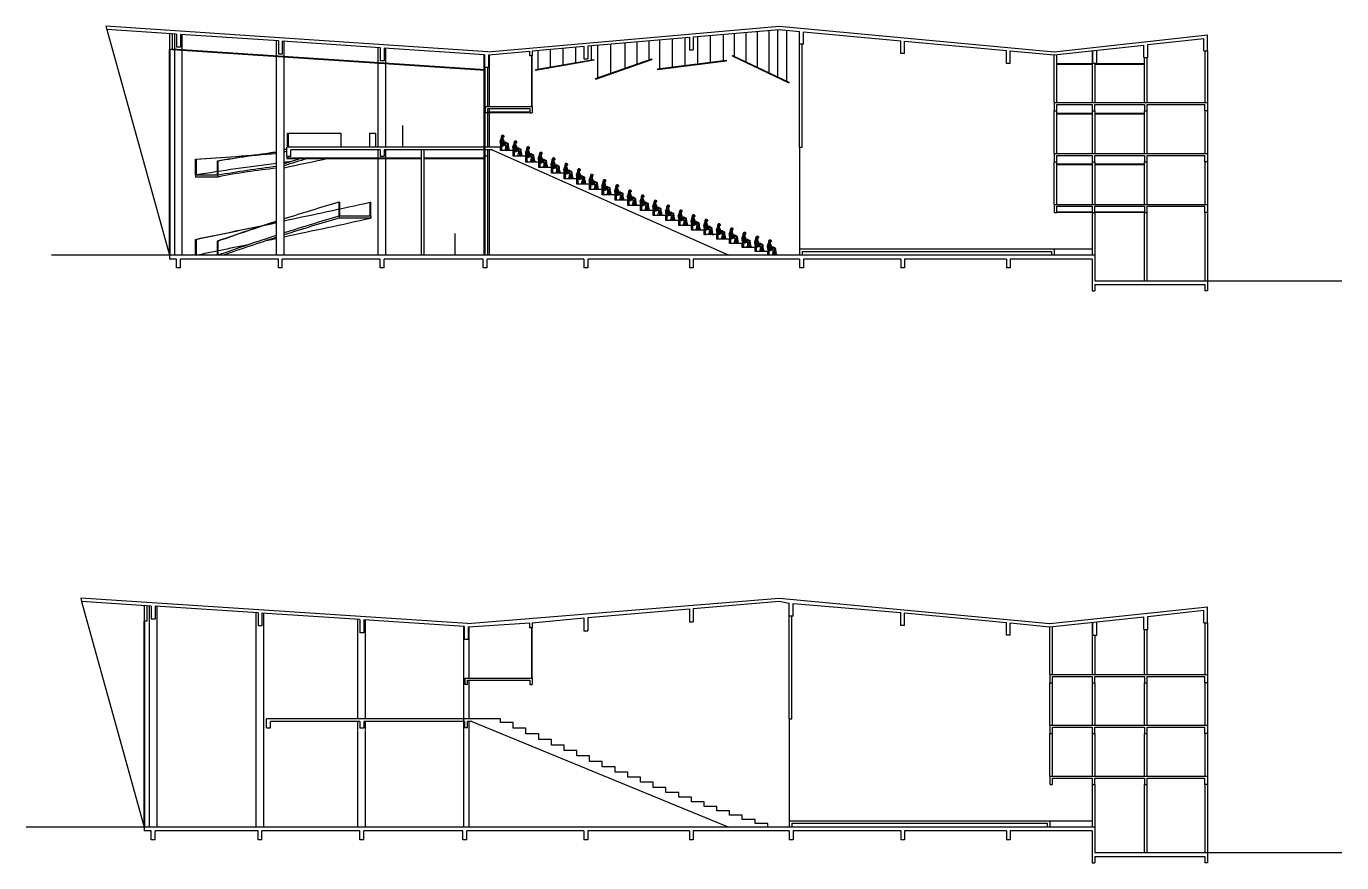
# Model space of a CAD drawing. Header units: millimetres. Extents: x 55520 to 96084, y -58491 to -49645.
# Drawn here: x 73205.8 to 73309.1, y -51286.5 to -51220.7 of the extents above; entities that cross this region are included whole.
import ezdxf

# ---------------------------------------------------------------- set-up
doc = ezdxf.new("R2010")
doc.units = ezdxf.units.MM
for name, color, linetype in [('05_Mobiliário', 1, 'Continuous'), ('Alvenaria Corte', 30, 'Continuous'), ('Alvenaria Vista', 40, 'Continuous'), ('Esquadrias', 241, 'Continuous'), ('Linha Fina', 100, 'Continuous'), ('Pilares', 181, 'Continuous')]:
    doc.layers.add(name, color=color, linetype=linetype)

# ---------------------------------------------------------------- blocks, each defined once
blk = doc.blocks.new('pessoa sentada')
for p, q in [((4231.99, -760.68), (4232, -760.64)), ((4232, -760.64), (4232.03, -760.62)), ((4232.05, -760.62), (4232.01, -760.66)), ((4232.01, -760.66), (4232.01, -760.69)), ((4232.03, -760.45), (4232.02, -760.5)), ((4232.03, -760.52), (4232.02, -760.5)), ((4232.05, -760.41), (4232.03, -760.45)), ((4232.03, -760.48), (4232.04, -760.46)), ((4232.03, -760.54), (4232.03, -760.52)), ((4232.04, -760.56), (4232.03, -760.54)), ((4232.03, -760.57), (4232.04, -760.56)), ((4232.03, -760.62), (4232.03, -760.57)), ((4232.04, -760.42), (4232.07, -760.41)), ((4232.04, -760.46), (4232.05, -760.45)), ((4232.04, -760.49), (4232.07, -760.47)), ((4232.04, -760.51), (4232.05, -760.5)), ((4232.04, -760.56), (4232.07, -760.56)), ((4232.07, -760.39), (4232.05, -760.41)), ((4232.06, -760.53), (4232.05, -760.53)), ((4232.08, -760.58), (4232.05, -760.6)), ((4232.06, -760.51), (4232.08, -760.49)), ((4232.1, -760.51), (4232.06, -760.51)), ((4232.09, -760.53), (4232.06, -760.53)), ((4232.1, -760.38), (4232.07, -760.39)), ((4232.08, -760.55), (4232.07, -760.54)), ((4232.07, -760.56), (4232.1, -760.56)), ((4232.11, -760.54), (4232.08, -760.55)), ((4232.11, -760.58), (4232.08, -760.58)), ((4232.11, -760.52), (4232.09, -760.53)), ((4232.16, -760.38), (4232.1, -760.38)), ((4232.12, -760.49), (4232.1, -760.48)), ((4232.1, -760.56), (4232.12, -760.56)), ((4232.13, -760.64), (4232.1, -760.62)), ((4232.13, -760.53), (4232.11, -760.54)), ((4232.15, -760.49), (4232.12, -760.49)), ((4232.12, -760.56), (4232.15, -760.58)), ((4232.14, -760.51), (4232.13, -760.53)), ((4232.14, -760.66), (4232.13, -760.64)), ((4232.15, -760.7), (4232.13, -760.66)), ((4232.15, -760.43), (4232.14, -760.44)), ((4232.14, -760.44), (4232.14, -760.45)), ((4232.14, -760.49), (4232.14, -760.51)), ((4232.15, -760.49), (4232.14, -760.49)), ((4232.17, -760.43), (4232.15, -760.43)), ((4232.17, -760.48), (4232.15, -760.49)), ((4232.17, -760.49), (4232.15, -760.49)), ((4232.16, -760.55), (4232.15, -760.56)), ((4232.15, -760.56), (4232.15, -760.64)), ((4232.15, -760.64), (4232.16, -760.68)), ((4232.2, -760.4), (4232.16, -760.38)), ((4232.17, -760.44), (4232.16, -760.44)), ((4232.19, -760.54), (4232.16, -760.55)), ((4232.19, -760.43), (4232.17, -760.43)), ((4232.2, -760.44), (4232.17, -760.44)), ((4232.19, -760.47), (4232.17, -760.48)), ((4232.2, -760.47), (4232.17, -760.49)), ((4232.2, -760.43), (4232.19, -760.43)), ((4232.21, -760.51), (4232.19, -760.54)), ((4232.23, -760.41), (4232.2, -760.4)), ((4232.2, -760.44), (4232.2, -760.47)), ((4232.21, -760.44), (4232.2, -760.44)), ((4232.22, -760.43), (4232.21, -760.44)), ((4232.22, -760.45), (4232.21, -760.46)), ((4232.21, -760.46), (4232.21, -760.46)), ((4232.21, -760.46), (4232.21, -760.46)), ((4232.22, -760.5), (4232.21, -760.51)), ((4232.21, -760.51), (4232.21, -760.51)), ((4232.22, -760.43), (4232.22, -760.46)), ((4232.22, -760.43), (4232.23, -760.43)), ((4232.22, -760.46), (4232.23, -760.49)), ((4232.23, -760.49), (4232.22, -760.5)), ((4232.23, -760.43), (4232.23, -760.41)), ((4231.98, -760.71), (4231.99, -760.68)), ((4231.98, -760.76), (4231.98, -760.71)), ((4231.99, -760.82), (4231.98, -760.76)), ((4232.01, -760.69), (4231.99, -760.74)), ((4231.99, -760.74), (4232, -760.77)), ((4232.02, -760.87), (4231.99, -760.82)), ((4231.99, -761.58), (4231.99, -760.96)), ((4231.99, -760.96), (4232.04, -760.96)), ((4232.08, -761.58), (4231.99, -761.58)), ((4232, -760.77), (4232.01, -760.8)), ((4232.01, -760.8), (4232.03, -760.81)), ((4232.02, -760.7), (4232.04, -760.8)), ((4232.04, -760.92), (4232.02, -760.87)), ((4232.04, -760.8), (4232.06, -760.87)), ((4232.05, -760.96), (4232.04, -760.92)), ((4232.04, -760.96), (4232.04, -761.17)), ((4232.04, -761.17), (4232.18, -761.17)), ((4232.18, -761.22), (4232.04, -761.22)), ((4232.04, -761.22), (4232.04, -761.52)), ((4232.04, -761.52), (4232.08, -761.58)), ((4232.05, -760.96), (4232.06, -761.06)), ((4232.06, -760.87), (4232.07, -760.93)), ((4232.06, -761.06), (4232.07, -761.09)), ((4232.07, -760.93), (4232.09, -760.97)), ((4232.09, -760.97), (4232.11, -760.98)), ((4232.13, -760.82), (4232.13, -760.79)), ((4232.14, -760.85), (4232.13, -760.82)), ((4232.14, -760.75), (4232.15, -760.7)), ((4232.15, -760.78), (4232.14, -760.75)), ((4232.16, -760.87), (4232.14, -760.85)), ((4232.16, -760.83), (4232.15, -760.78)), ((4232.15, -760.96), (4232.16, -760.97)), ((4232.15, -760.99), (4232.18, -760.99)), ((4232.16, -760.68), (4232.19, -760.74)), ((4232.16, -760.87), (4232.16, -760.83)), ((4232.16, -760.9), (4232.16, -760.87)), ((4232.17, -760.92), (4232.16, -760.9)), ((4232.21, -761.04), (4232.16, -761.05)), ((4232.17, -760.9), (4232.17, -760.92)), ((4232.19, -760.91), (4232.17, -760.9)), ((4232.23, -761.09), (4232.17, -761.1)), ((4232.18, -760.99), (4232.22, -760.99)), ((4232.39, -761.17), (4232.18, -761.17)), ((4232.18, -761.17), (4232.18, -761.22)), ((4232.19, -760.74), (4232.21, -760.79)), ((4232.2, -760.92), (4232.19, -760.91)), ((4232.23, -760.92), (4232.2, -760.92)), ((4232.21, -760.79), (4232.22, -760.82)), ((4232.22, -760.84), (4232.21, -760.86)), ((4232.21, -760.86), (4232.22, -760.89)), ((4232.26, -761.03), (4232.21, -761.04)), ((4232.22, -760.82), (4232.22, -760.84)), ((4232.22, -760.89), (4232.23, -760.91)), ((4232.22, -760.99), (4232.26, -760.99)), ((4232.23, -760.91), (4232.28, -760.93)), ((4232.27, -760.94), (4232.23, -760.92)), ((4232.33, -761.07), (4232.23, -761.09)), ((4232.27, -760.94), (4232.26, -760.99)), ((4232.26, -760.99), (4232.29, -760.99)), ((4232.3, -761), (4232.26, -761.03)), ((4232.29, -760.95), (4232.27, -760.94)), ((4232.28, -760.93), (4232.31, -760.92)), ((4232.31, -760.94), (4232.29, -760.95)), ((4232.29, -760.96), (4232.29, -760.95)), ((4232.29, -760.99), (4232.29, -760.96)), ((4232.31, -761), (4232.29, -760.99)), ((4232.31, -760.92), (4232.34, -760.91)), ((4232.35, -760.92), (4232.31, -760.94)), ((4232.31, -761), (4232.33, -760.99)), ((4232.33, -760.99), (4232.38, -760.96)), ((4232.38, -761.05), (4232.33, -761.07)), ((4232.34, -760.91), (4232.37, -760.92)), ((4232.34, -761.51), (4232.35, -761.46)), ((4232.36, -761.56), (4232.34, -761.51)), ((4232.37, -760.94), (4232.35, -760.92)), ((4232.36, -760.93), (4232.35, -760.93)), ((4232.35, -761.46), (4232.36, -761.46)), ((4232.37, -760.94), (4232.36, -760.94)), ((4232.36, -761.46), (4232.38, -761.37)), ((4232.37, -761.52), (4232.36, -761.56)), ((4232.37, -760.92), (4232.4, -760.94)), ((4232.38, -760.94), (4232.37, -760.95)), ((4232.38, -760.95), (4232.37, -760.94)), ((4232.4, -761.57), (4232.37, -761.52)), ((4232.4, -760.94), (4232.38, -760.94)), ((4232.38, -760.96), (4232.38, -760.95)), ((4232.44, -761.02), (4232.38, -761.05)), ((4232.38, -761.37), (4232.39, -761.27)), ((4232.39, -761.19), (4232.39, -761.13)), ((4232.4, -761.21), (4232.39, -761.19)), ((4232.39, -761.27), (4232.4, -761.21)), ((4232.4, -760.94), (4232.49, -760.98)), ((4232.41, -761.58), (4232.4, -761.57)), ((4232.49, -761.56), (4232.41, -761.58)), ((4232.48, -761.02), (4232.43, -761.03)), ((4232.48, -760.99), (4232.44, -761.02)), ((4232.44, -761.38), (4232.47, -761.25)), ((4232.44, -761.38), (4232.44, -761.53)), ((4232.44, -761.53), (4232.49, -761.56)), ((4232.47, -761.25), (4232.49, -761.18)), ((4232.52, -761.08), (4232.48, -761.02)), ((4232.49, -760.98), (4232.51, -760.99)), ((4232.49, -761.18), (4232.52, -761.08)), ((4232.54, -761.41), (4232.5, -761.24)), ((4232.51, -760.99), (4232.54, -761)), ((4232.52, -761.52), (4232.54, -761.48)), ((4232.55, -761.59), (4232.52, -761.52)), ((4232.54, -761), (4232.55, -761.01)), ((4232.54, -761.48), (4232.54, -761.41)), ((4232.55, -761.01), (4232.56, -761.09)), ((4232.56, -761.54), (4232.55, -761.59)), ((4232.56, -761.09), (4232.56, -761.11)), ((4232.56, -761.11), (4232.57, -761.19)), ((4232.62, -761.58), (4232.56, -761.54)), ((4232.57, -761.19), (4232.58, -761.28)), ((4232.58, -761.28), (4232.6, -761.36)), ((4232.58, -761.59), (4232.58, -761.59)), ((4232.6, -761.36), (4232.62, -761.45)), ((4232.62, -761.45), (4232.63, -761.5)), ((4232.7, -761.58), (4232.62, -761.58)), ((4232.63, -761.5), (4232.66, -761.53)), ((4232.66, -761.53), (4232.69, -761.55)), ((4232.66, -761.53), (4232.66, -761.53)), ((4232.69, -761.55), (4232.71, -761.57)), ((4232.71, -761.57), (4232.7, -761.58))]:
    blk.add_line(p, q)
for points in [[(4231.99, -761.09), (4231.97, -761.07), (4231.96, -761.04), (4231.96, -761.02), (4231.95, -760.93), (4231.94, -760.88), (4231.93, -760.82), (4231.91, -760.8), (4231.91, -760.8), (4231.92, -760.8), (4231.94, -760.8), (4231.97, -760.82), (4232, -760.85), (4232.02, -760.88), (4232.03, -760.92), (4232.03, -760.96)], [(4232, -760.96), (4232, -760.93), (4232, -760.9), (4231.99, -760.88), (4231.97, -760.85), (4231.95, -760.83), (4231.93, -760.82)], [(4232.11, -761.12), (4232.09, -761.11), (4232.08, -761.1), (4232.07, -761.09), (4232.04, -761.12)], [(4232.1, -761.17), (4232.07, -761.16), (4232.05, -761.14), (4232.04, -761.13)], [(4232.15, -761.17), (4232.16, -760.95), (4232.13, -760.95), (4232.12, -760.95), (4232.11, -760.97), (4232.11, -761.17)], [(4232.39, -761.17), (4232.39, -761.14), (4232.38, -761.13), (4232.37, -761.13), (4232.15, -761.13)]]:
    blk.add_lwpolyline(points)

msp = doc.modelspace()

# ---------------------------------------------------------------- linework, layer by layer
at = {"layer": '05_Mobiliário'}
for p, q in [((73258.522, -51223.676), (73258.522, -51221.529)), ((73259.514, -51223.552), (73259.514, -51221.444)), ((73260.543, -51223.422), (73260.543, -51221.356)), ((73261.412, -51223.162), (73261.412, -51221.281)), ((73262.316, -51223.535), (73262.316, -51221.204)), ((73263.22, -51223.963), (73263.22, -51221.127)), ((73264.123, -51224.446), (73264.123, -51221.05)), ((73264.813, -51224.718), (73264.813, -51220.991)), ((73265.502, -51225.045), (73265.502, -51221.032)), ((73245.967, -51224.084), (73245.967, -51222.622)), ((73246.953, -51223.915), (73246.953, -51222.532)), ((73247.938, -51223.746), (73247.938, -51222.442)), ((73248.924, -51223.577), (73248.924, -51222.353)), ((73250.162, -51223.365), (73250.162, -51222.243)), ((73250.669, -51224.763), (73250.669, -51222.2)), ((73251.685, -51224.407), (73251.685, -51222.113)), ((73252.818, -51224.011), (73252.818, -51222.016)), ((73253.762, -51223.681), (73253.762, -51221.935)), ((73254.705, -51223.35), (73254.705, -51221.855)), ((73255.545, -51224.051), (73255.545, -51221.783)), ((73256.537, -51223.926), (73256.537, -51221.698)), ((73257.53, -51223.851), (73257.53, -51221.613))]:
    msp.add_line(p, q, dxfattribs=at)
at = {"layer": 'Alvenaria Corte'}
for p, q in [((73217.015, -51221.315), (73217.015, -51222.545)), ((73217.215, -51221.328), (73217.215, -51222.545)), ((73217.215, -51222.545), (73217.015, -51222.545)), ((73266.515, -51230.231), (73266.515, -51222.144)), ((73266.715, -51230.231), (73266.715, -51222.144)), ((73286.515, -51226.731), (73286.515, -51222.982)), ((73286.715, -51226.731), (73286.715, -51222.961)), ((73289.515, -51222.653), (73289.515, -51226.731)), ((73289.715, -51223.634), (73289.715, -51226.731)), ((73293.615, -51226.731), (73293.615, -51223.194)), ((73293.815, -51226.731), (73293.815, -51223.194)), ((73298.365, -51222.672), (73298.365, -51226.731)), ((73298.565, -51222.672), (73298.565, -51226.731)), ((73241.815, -51227.031), (73241.815, -51223.982)), ((73242.015, -51227.031), (73242.015, -51223.982)), ((73241.815, -51230.231), (73241.815, -51227.531)), ((73242.015, -51230.231), (73242.015, -51227.531)), ((73286.515, -51230.731), (73286.515, -51227.381)), ((73286.715, -51230.731), (73286.715, -51227.381)), ((73289.515, -51227.381), (73289.515, -51230.731)), ((73289.715, -51227.381), (73289.715, -51230.731)), ((73293.615, -51230.731), (73293.615, -51227.381)), ((73293.815, -51230.731), (73293.815, -51227.381)), ((73298.365, -51227.381), (73298.365, -51230.731)), ((73298.565, -51227.381), (73298.565, -51230.731)), ((73236.815, -51238.731), (73236.815, -51230.431)), ((73237.015, -51238.731), (73237.015, -51230.431)), ((73266.515, -51230.231), (73266.715, -51230.231)), ((73241.815, -51238.731), (73241.815, -51230.931)), ((73242.015, -51238.731), (73242.015, -51230.931)), ((73286.515, -51234.731), (73286.515, -51231.381)), ((73286.715, -51234.731), (73286.715, -51231.381)), ((73289.515, -51231.381), (73289.515, -51234.731)), ((73289.715, -51231.381), (73289.715, -51234.731)), ((73293.615, -51234.731), (73293.615, -51231.381)), ((73293.815, -51234.731), (73293.815, -51231.381)), ((73298.365, -51231.381), (73298.365, -51234.731)), ((73298.565, -51231.381), (73298.565, -51234.731)), ((73289.515, -51235.381), (73289.515, -51238.731)), ((73289.715, -51235.381), (73289.715, -51238.731)), ((73293.615, -51240.731), (73293.615, -51235.381)), ((73293.815, -51240.731), (73293.815, -51235.381)), ((73298.365, -51235.381), (73298.365, -51240.731)), ((73298.565, -51235.381), (73298.565, -51240.731)), ((73266.515, -51238.231), (73286.515, -51238.231)), ((73266.515, -51238.231), (73266.515, -51238.731)), ((73266.715, -51238.431), (73266.715, -51238.731)), ((73266.715, -51238.431), (73286.315, -51238.431)), ((73286.315, -51238.431), (73286.315, -51238.731)), ((73286.515, -51238.231), (73286.515, -51238.731)), ((73215.029, -51266.267), (73215.029, -51267.497)), ((73215.229, -51266.28), (73215.229, -51267.497)), ((73215.229, -51267.497), (73215.029, -51267.497)), ((73265.703, -51275.183), (73265.703, -51267.096)), ((73265.903, -51275.183), (73265.903, -51267.096)), ((73286.178, -51271.683), (73286.178, -51267.934)), ((73286.378, -51271.683), (73286.378, -51267.913)), ((73289.515, -51267.605), (73289.515, -51271.683)), ((73298.365, -51267.624), (73298.365, -51271.683)), ((73298.565, -51267.624), (73298.565, -51271.683)), ((73289.715, -51268.585), (73289.715, -51271.683)), ((73293.615, -51271.683), (73293.615, -51268.146)), ((73293.815, -51271.683), (73293.815, -51268.146)), ((73286.178, -51275.683), (73286.178, -51272.333)), ((73286.378, -51275.683), (73286.378, -51272.333)), ((73289.515, -51272.333), (73289.515, -51275.683)), ((73289.715, -51272.333), (73289.715, -51275.683)), ((73293.615, -51275.683), (73293.615, -51272.333)), ((73293.815, -51275.683), (73293.815, -51272.333)), ((73298.365, -51272.333), (73298.365, -51275.683)), ((73298.565, -51272.333), (73298.565, -51275.683)), ((73265.703, -51275.183), (73265.903, -51275.183)), ((73286.178, -51279.683), (73286.178, -51276.333)), ((73286.378, -51279.683), (73286.378, -51276.333)), ((73289.515, -51276.333), (73289.515, -51279.683)), ((73289.715, -51276.333), (73289.715, -51279.683)), ((73293.615, -51279.683), (73293.615, -51276.333)), ((73293.815, -51279.683), (73293.815, -51276.333)), ((73298.365, -51276.333), (73298.365, -51279.683)), ((73298.565, -51276.333), (73298.565, -51279.683)), ((73289.515, -51280.333), (73289.515, -51283.683)), ((73289.715, -51280.333), (73289.715, -51283.683)), ((73293.615, -51285.683), (73293.615, -51280.333)), ((73293.815, -51285.683), (73293.815, -51280.333)), ((73298.365, -51280.333), (73298.365, -51285.683)), ((73298.565, -51280.333), (73298.565, -51285.683)), ((73265.703, -51283.183), (73286.178, -51283.183)), ((73265.703, -51283.183), (73265.703, -51283.683)), ((73265.903, -51283.383), (73265.903, -51283.683)), ((73265.903, -51283.383), (73285.978, -51283.383)), ((73285.978, -51283.383), (73285.978, -51283.683)), ((73286.178, -51283.183), (73286.178, -51283.683))]:
    msp.add_line(p, q, dxfattribs=at)
at = {"layer": 'Alvenaria Vista'}
for p, q in [((73212.09, -51220.987), (73217.015, -51238.731)), ((73217.415, -51222.508), (73217.415, -51221.342)), ((73218.015, -51222.548), (73218.015, -51221.382)), ((73217.415, -51238.731), (73217.415, -51222.558)), ((73218.015, -51238.731), (73218.015, -51222.598)), ((73225.415, -51223.042), (73225.415, -51221.875)), ((73226.015, -51223.082), (73226.015, -51221.915)), ((73233.415, -51223.575), (73233.415, -51222.408)), ((73234.015, -51223.615), (73234.015, -51222.448)), ((73225.415, -51238.731), (73225.415, -51223.092)), ((73226.015, -51238.731), (73226.015, -51223.132)), ((73233.415, -51230.231), (73233.415, -51223.625)), ((73234.015, -51230.231), (73234.015, -51223.665)), ((73241.715, -51222.962), (73241.715, -51224.128)), ((73242.115, -51222.973), (73242.115, -51227.031)), ((73241.715, -51224.178), (73241.715, -51238.731)), ((73242.115, -51227.181), (73242.115, -51227.481)), ((73242.115, -51227.531), (73242.115, -51230.231)), ((73233.415, -51231.081), (73233.415, -51230.431)), ((73234.015, -51231.081), (73234.015, -51230.431)), ((73242.115, -51230.431), (73242.115, -51238.731)), ((73266.515, -51230.231), (73266.515, -51238.231)), ((73233.415, -51238.731), (73233.415, -51231.131)), ((73234.015, -51238.731), (73234.015, -51231.131)), ((73286.515, -51238.231), (73289.515, -51238.231)), ((73210.104, -51265.939), (73215.029, -51283.683)), ((73215.429, -51283.683), (73215.429, -51266.294)), ((73216.029, -51283.683), (73216.029, -51266.334)), ((73223.817, -51283.683), (73223.817, -51266.827)), ((73224.417, -51283.683), (73224.417, -51266.867)), ((73231.817, -51275.183), (73231.817, -51267.36)), ((73232.417, -51275.183), (73232.417, -51267.4)), ((73240.117, -51267.914), (73240.117, -51283.683)), ((73240.517, -51267.925), (73240.517, -51271.983)), ((73240.517, -51272.133), (73240.517, -51275.183)), ((73265.703, -51275.183), (73265.703, -51283.183)), ((73231.817, -51276.033), (73231.817, -51275.383)), ((73231.817, -51283.683), (73231.817, -51276.083)), ((73232.417, -51276.033), (73232.417, -51275.383)), ((73232.417, -51283.683), (73232.417, -51276.083)), ((73240.517, -51275.383), (73240.517, -51283.683)), ((73286.178, -51283.183), (73289.515, -51283.183))]:
    msp.add_line(p, q, dxfattribs=at)
for centre, radius, start, end in [((73244.847, -51388.661), 158.346, 97.04903, 99.37823), ((73246.613, -51388.661), 158.346, 97.6933, 99.37823), ((73230.132, -51279.006), 47.352, 95.71749, 101.35404), ((73278.542, -51396.168), 172.655, 107.08361, 107.71183), ((72987.108, -50104.354), 1152.526, 281.963557, 282.133949), ((73278.542, -51396.018), 172.655, 107.25225, 107.71183), ((73244.847, -51388.661), 158.346, 96.63194, 96.83033), ((73278.542, -51401.448), 172.655, 106.21492, 107.71183), ((73278.542, -51401.598), 172.655, 106.21492, 107.71183), ((72987.108, -50109.784), 1152.526, 281.963557, 282.31007), ((72987.108, -50109.784), 1152.526, 281.612098, 281.833822), ((73278.542, -51401.448), 172.655, 107.92097, 109.53457), ((73278.542, -51401.598), 172.655, 107.92097, 109.38515), ((72987.108, -50109.784), 1152.526, 281.896098, 281.933069)]:
    msp.add_arc(centre, radius, start, end, dxfattribs=at)
at = {"layer": 'Esquadrias'}
for p, q in [((73217.015, -51238.731), (73217.015, -51222.545)), ((73217.065, -51238.731), (73217.065, -51222.545)), ((73217.215, -51222.545), (73241.815, -51224.185)), ((73217.218, -51222.495), (73241.815, -51224.135)), ((73245.465, -51227.031), (73245.465, -51223.063)), ((73245.515, -51227.031), (73245.515, -51223.063)), ((73245.77, -51224.117), (73250.359, -51223.331)), ((73245.778, -51224.167), (73250.367, -51223.38)), ((73250.359, -51223.331), (73250.367, -51223.38)), ((73250.48, -51224.829), (73254.894, -51223.284)), ((73250.497, -51224.876), (73254.911, -51223.331)), ((73254.894, -51223.284), (73254.911, -51223.331)), ((73255.347, -51224.076), (73260.741, -51223.397)), ((73255.353, -51224.125), (73260.748, -51223.447)), ((73260.741, -51223.397), (73260.748, -51223.447)), ((73261.232, -51223.021), (73261.21, -51223.066)), ((73261.21, -51223.066), (73265.662, -51225.176)), ((73261.232, -51223.021), (73265.683, -51225.13)), ((73261.412, -51223.106), (73261.391, -51223.151)), ((73262.316, -51223.535), (73262.295, -51223.58)), ((73245.77, -51224.117), (73245.778, -51224.167)), ((73255.347, -51224.076), (73255.353, -51224.125)), ((73263.22, -51223.963), (73263.198, -51224.008)), ((73264.123, -51224.391), (73264.102, -51224.436)), ((73289.515, -51223.681), (73286.715, -51223.681)), ((73289.515, -51223.731), (73286.715, -51223.731)), ((73293.615, -51223.681), (73289.715, -51223.681)), ((73293.615, -51223.731), (73289.715, -51223.731)), ((73250.48, -51224.829), (73250.497, -51224.876)), ((73264.813, -51224.718), (73264.791, -51224.763)), ((73265.502, -51225.045), (73265.481, -51225.09)), ((73265.683, -51225.13), (73265.662, -51225.176)), ((73245.315, -51227.481), (73242.015, -51227.481)), ((73245.315, -51227.531), (73242.015, -51227.531)), ((73289.515, -51227.581), (73286.715, -51227.581)), ((73289.515, -51227.631), (73286.715, -51227.631)), ((73293.615, -51227.581), (73289.715, -51227.581)), ((73293.615, -51227.631), (73289.715, -51227.631)), ((73226.287, -51230.231), (73226.287, -51229.131)), ((73226.287, -51229.131), (73226.337, -51229.131)), ((73226.337, -51229.131), (73226.337, -51230.231)), ((73226.237, -51230.931), (73226.237, -51231.131)), ((73226.237, -51231.131), (73236.815, -51231.131)), ((73226.287, -51230.931), (73226.287, -51231.081)), ((73226.287, -51231.081), (73236.815, -51231.081)), ((73237.015, -51231.081), (73241.815, -51231.081)), ((73237.015, -51231.131), (73241.815, -51231.131)), ((73289.515, -51231.581), (73286.715, -51231.581)), ((73289.515, -51231.631), (73286.715, -51231.631)), ((73293.615, -51231.581), (73289.715, -51231.581)), ((73293.615, -51231.631), (73289.715, -51231.631)), ((73289.515, -51235.331), (73286.715, -51235.331)), ((73289.515, -51235.381), (73286.715, -51235.381)), ((73293.615, -51235.331), (73289.715, -51235.331)), ((73293.615, -51235.381), (73289.715, -51235.381)), ((73215.029, -51283.683), (73215.029, -51267.497)), ((73215.079, -51283.683), (73215.079, -51267.497)), ((73245.465, -51271.983), (73245.465, -51268.015)), ((73245.515, -51271.983), (73245.515, -51268.015))]:
    msp.add_line(p, q, dxfattribs=at)
at = {"layer": 'Esquadrias', "color": 1}
for p, q in [((73226.337, -51229.131), (73230.463, -51229.131)), ((73230.463, -51229.131), (73230.463, -51230.231)), ((73232.719, -51229.131), (73233.19, -51229.131)), ((73232.719, -51229.131), (73232.719, -51230.231)), ((73233.19, -51229.131), (73233.19, -51230.231)), ((73219.044, -51232.431), (73219.044, -51231.181)), ((73219.044, -51231.181), (73219.094, -51231.181)), ((73219.094, -51231.181), (73219.094, -51232.431)), ((73220.76, -51231.331), (73220.76, -51232.431)), ((73220.76, -51231.331), (73220.81, -51231.331)), ((73220.81, -51231.331), (73220.81, -51232.431)), ((73230.329, -51235.661), (73230.329, -51234.561)), ((73230.329, -51234.561), (73230.379, -51234.561)), ((73230.379, -51235.661), (73230.379, -51234.561)), ((73232.779, -51235.661), (73232.779, -51234.561)), ((73232.779, -51234.561), (73232.829, -51234.561)), ((73232.829, -51235.661), (73232.829, -51234.561)), ((73219.044, -51238.731), (73219.044, -51237.481)), ((73219.044, -51237.481), (73219.094, -51237.481)), ((73219.094, -51237.481), (73219.094, -51238.731)), ((73220.76, -51237.631), (73220.76, -51238.731)), ((73220.76, -51237.631), (73220.81, -51237.631)), ((73220.81, -51237.631), (73220.81, -51238.731))]:
    msp.add_line(p, q, dxfattribs=at)
for centre, radius, start, end in [((73142.02, -50114.208), 1119.625, 273.944739, 274.27159), ((73143.283, -50114.291), 1119.46, 273.883119, 274.207427), ((73246.888, -51387.611), 158.449, 97.78865, 99.49123), ((73246.613, -51387.561), 158.346, 97.6933, 99.37823), ((73278.542, -51394.918), 172.655, 107.63446, 107.71183), ((72987.058, -50103.104), 1152.526, 281.966098, 281.977388), ((72987.058, -50108.534), 1152.526, 281.966098, 282.31007), ((73278.542, -51400.348), 172.655, 106.21492, 107.71183), ((73278.492, -51400.348), 172.655, 107.90353, 109.53457), ((73278.542, -51400.348), 172.655, 107.92097, 109.53457), ((72985.124, -50099.014), 1162.25, 281.610914, 281.931715), ((72985.174, -50099.014), 1162.25, 281.610914, 281.929196)]:
    msp.add_arc(centre, radius, start, end, dxfattribs=at)
at = {"layer": 'Linha Fina'}
for p, q in [((73235.317, -51228.531), (73235.317, -51230.231)), ((73239.436, -51237.031), (73239.436, -51238.731))]:
    msp.add_line(p, q, dxfattribs=at)
at = {"layer": 'Pilares'}
for p, q in [((73242.015, -51222.731), (73212.015, -51220.731)), ((73212.015, -51220.731), (73212.09, -51220.987)), ((73217.565, -51221.352), (73212.09, -51220.987)), ((73217.565, -51221.352), (73217.565, -51222.382)), ((73225.565, -51221.885), (73217.865, -51221.372)), ((73217.865, -51221.372), (73217.865, -51222.382)), ((73242.015, -51222.731), (73264.915, -51220.731)), ((73249.865, -51222.268), (73257.865, -51221.585)), ((73257.865, -51221.585), (73257.865, -51222.585)), ((73258.165, -51221.559), (73264.914, -51220.982)), ((73258.165, -51221.559), (73258.165, -51222.585)), ((73264.914, -51220.982), (73266.515, -51221.13)), ((73264.915, -51220.731), (73286.515, -51222.731)), ((73266.515, -51222.144), (73266.515, -51221.13)), ((73266.815, -51222.144), (73266.815, -51221.158)), ((73266.815, -51221.158), (73274.465, -51221.867)), ((73286.515, -51222.731), (73298.565, -51221.407)), ((73298.565, -51222.672), (73298.565, -51221.407)), ((73217.865, -51222.382), (73217.565, -51222.382)), ((73225.565, -51221.885), (73225.565, -51222.915)), ((73225.865, -51221.905), (73225.865, -51222.915)), ((73233.565, -51222.418), (73225.865, -51221.905)), ((73233.565, -51222.418), (73233.565, -51223.448)), ((73241.765, -51222.965), (73233.865, -51222.438)), ((73233.865, -51222.438), (73233.865, -51223.448)), ((73245.515, -51222.663), (73249.565, -51222.294)), ((73249.565, -51222.294), (73249.565, -51223.294)), ((73249.865, -51222.268), (73249.865, -51223.294)), ((73257.865, -51222.585), (73258.165, -51222.585)), ((73266.815, -51222.144), (73266.515, -51222.144)), ((73274.465, -51222.88), (73274.465, -51221.867)), ((73274.765, -51221.894), (73282.765, -51222.635)), ((73274.765, -51222.88), (73274.765, -51221.894)), ((73282.765, -51223.649), (73282.765, -51222.635)), ((73286.517, -51222.982), (73293.565, -51222.208)), ((73289.865, -51223.634), (73289.865, -51222.62)), ((73293.565, -51223.194), (73293.565, -51222.208)), ((73293.865, -51222.175), (73298.265, -51221.692)), ((73293.865, -51223.194), (73293.865, -51222.175)), ((73298.265, -51222.672), (73298.265, -51221.686)), ((73225.865, -51222.915), (73225.565, -51222.915)), ((73233.865, -51223.448), (73233.565, -51223.448)), ((73241.765, -51222.965), (73241.765, -51223.982)), ((73242.065, -51222.978), (73245.315, -51222.682)), ((73242.065, -51222.978), (73242.065, -51223.982)), ((73245.315, -51223.063), (73245.315, -51222.682)), ((73245.515, -51223.063), (73245.315, -51223.063)), ((73245.515, -51222.663), (73245.515, -51223.063)), ((73249.565, -51223.294), (73249.865, -51223.294)), ((73274.765, -51222.88), (73274.465, -51222.88)), ((73283.065, -51223.649), (73282.765, -51223.649)), ((73283.065, -51222.663), (73286.517, -51222.982)), ((73283.065, -51223.649), (73283.065, -51222.663)), ((73289.565, -51223.634), (73289.565, -51222.648)), ((73289.565, -51223.634), (73289.865, -51223.634)), ((73293.565, -51223.194), (73293.865, -51223.194)), ((73298.265, -51222.672), (73298.565, -51222.672)), ((73242.065, -51223.982), (73241.765, -51223.982)), ((73286.515, -51226.731), (73298.565, -51226.731)), ((73286.515, -51226.731), (73286.515, -51227.381)), ((73298.565, -51226.731), (73298.565, -51227.381)), ((73298.565, -51226.731), (73298.565, -51227.381)), ((73241.815, -51227.031), (73245.515, -51227.031)), ((73241.815, -51227.031), (73241.815, -51227.531)), ((73242.015, -51227.531), (73241.815, -51227.531)), ((73242.015, -51227.181), (73245.315, -51227.181)), ((73242.015, -51227.531), (73242.015, -51227.181)), ((73245.315, -51227.181), (73245.315, -51227.531)), ((73245.315, -51227.531), (73245.515, -51227.531)), ((73245.515, -51227.031), (73245.515, -51227.531)), ((73286.515, -51227.381), (73286.715, -51227.381)), ((73286.715, -51226.881), (73289.515, -51226.881)), ((73286.715, -51227.381), (73286.715, -51226.881)), ((73289.515, -51226.881), (73289.515, -51227.381)), ((73289.515, -51227.381), (73289.715, -51227.381)), ((73289.715, -51227.381), (73289.715, -51226.881)), ((73289.715, -51226.881), (73293.615, -51226.881)), ((73293.615, -51226.881), (73293.615, -51227.381)), ((73293.615, -51227.381), (73293.815, -51227.381)), ((73293.815, -51226.881), (73298.365, -51226.881)), ((73293.815, -51227.381), (73293.815, -51226.881)), ((73298.365, -51227.381), (73298.365, -51226.881)), ((73298.565, -51227.381), (73298.365, -51227.381)), ((73243.015, -51230.231), (73226.237, -51230.231)), ((73226.237, -51230.931), (73226.237, -51230.231)), ((73226.537, -51230.931), (73226.537, -51230.431)), ((73233.565, -51230.431), (73226.537, -51230.431)), ((73233.565, -51230.431), (73233.565, -51230.931)), ((73242.368, -51230.431), (73233.865, -51230.431)), ((73233.865, -51230.431), (73233.865, -51230.931)), ((73241.815, -51230.931), (73241.815, -51230.231)), ((73242.015, -51230.931), (73242.015, -51230.431)), ((73242.368, -51230.431), (73260.95, -51238.731)), ((73243.015, -51230.501), (73243.015, -51230.231)), ((73244.015, -51230.501), (73243.015, -51230.501)), ((73244.015, -51230.951), (73244.015, -51230.501)), ((73286.515, -51230.731), (73298.565, -51230.731)), ((73286.515, -51230.731), (73286.515, -51231.381)), ((73286.715, -51230.881), (73289.515, -51230.881)), ((73286.715, -51231.381), (73286.715, -51230.881)), ((73289.515, -51230.881), (73289.515, -51231.381)), ((73289.715, -51230.881), (73293.615, -51230.881)), ((73289.715, -51231.381), (73289.715, -51230.881)), ((73293.615, -51230.881), (73293.615, -51231.381)), ((73293.815, -51231.381), (73293.815, -51230.881)), ((73293.815, -51230.881), (73298.365, -51230.881)), ((73298.365, -51231.381), (73298.365, -51230.881)), ((73298.565, -51230.731), (73298.565, -51231.381)), ((73298.565, -51230.731), (73298.565, -51231.381)), ((73226.237, -51230.931), (73226.537, -51230.931)), ((73233.565, -51230.931), (73233.865, -51230.931)), ((73242.015, -51230.931), (73241.815, -51230.931)), ((73245.015, -51230.951), (73244.015, -51230.951)), ((73245.015, -51231.401), (73245.015, -51230.951)), ((73246.015, -51231.401), (73245.015, -51231.401)), ((73246.015, -51231.841), (73246.015, -51231.401)), ((73247.015, -51231.841), (73246.015, -51231.841)), ((73247.015, -51232.281), (73247.015, -51231.841)), ((73286.515, -51231.381), (73286.715, -51231.381)), ((73289.515, -51231.381), (73289.715, -51231.381)), ((73293.615, -51231.381), (73293.815, -51231.381)), ((73298.565, -51231.381), (73298.365, -51231.381)), ((73220.81, -51232.431), (73219.044, -51232.431)), ((73219.044, -51232.431), (73219.044, -51232.581)), ((73220.81, -51232.581), (73219.044, -51232.581)), ((73220.81, -51232.431), (73220.81, -51232.581)), ((73248.015, -51232.281), (73247.015, -51232.281)), ((73248.015, -51232.711), (73248.015, -51232.281)), ((73249.015, -51232.711), (73248.015, -51232.711)), ((73249.015, -51233.141), (73249.015, -51232.711)), ((73250.015, -51233.141), (73249.015, -51233.141)), ((73250.015, -51233.571), (73250.015, -51233.141)), ((73251.015, -51233.571), (73250.015, -51233.571)), ((73251.015, -51233.991), (73251.015, -51233.571)), ((73252.015, -51233.991), (73251.015, -51233.991)), ((73252.015, -51234.401), (73252.015, -51233.991)), ((73253.015, -51234.401), (73252.015, -51234.401)), ((73253.015, -51234.811), (73253.015, -51234.401)), ((73254.015, -51234.811), (73253.015, -51234.811)), ((73254.015, -51235.211), (73254.015, -51234.811)), ((73286.515, -51234.731), (73298.565, -51234.731)), ((73286.515, -51234.731), (73286.515, -51235.381)), ((73286.715, -51234.881), (73289.515, -51234.881)), ((73286.715, -51235.381), (73286.715, -51234.881)), ((73289.515, -51234.881), (73289.515, -51235.381)), ((73289.715, -51234.881), (73293.615, -51234.881)), ((73289.715, -51235.381), (73289.715, -51234.881)), ((73293.615, -51234.881), (73293.615, -51235.381)), ((73293.815, -51235.381), (73293.815, -51234.881)), ((73293.815, -51234.881), (73298.365, -51234.881)), ((73298.365, -51235.381), (73298.365, -51234.881)), ((73298.565, -51234.731), (73298.565, -51235.381)), ((73232.829, -51235.661), (73230.329, -51235.661)), ((73230.329, -51235.661), (73230.329, -51235.811)), ((73232.829, -51235.811), (73230.329, -51235.811)), ((73232.829, -51235.661), (73232.829, -51235.811)), ((73255.015, -51235.211), (73254.015, -51235.211)), ((73255.015, -51235.611), (73255.015, -51235.211)), ((73256.015, -51235.611), (73255.015, -51235.611)), ((73256.015, -51236.001), (73256.015, -51235.611)), ((73257.015, -51236.001), (73256.015, -51236.001)), ((73257.015, -51236.381), (73257.015, -51236.001)), ((73286.515, -51235.381), (73286.715, -51235.381)), ((73289.515, -51235.381), (73289.715, -51235.381)), ((73293.615, -51235.381), (73293.815, -51235.381)), ((73298.565, -51235.381), (73298.365, -51235.381)), ((73258.015, -51236.381), (73257.015, -51236.381)), ((73258.015, -51236.751), (73258.015, -51236.381)), ((73259.015, -51236.751), (73258.015, -51236.751)), ((73259.015, -51237.111), (73259.015, -51236.751)), ((73260.015, -51237.111), (73259.015, -51237.111)), ((73260.015, -51237.461), (73260.015, -51237.111)), ((73261.015, -51237.461), (73260.015, -51237.461)), ((73261.015, -51237.801), (73261.015, -51237.461)), ((73262.015, -51237.801), (73261.015, -51237.801)), ((73262.015, -51238.131), (73262.015, -51237.801)), ((73263.015, -51238.131), (73262.015, -51238.131)), ((73263.015, -51238.441), (73263.015, -51238.131)), ((73289.715, -51238.731), (73207.743, -51238.731)), ((73217.015, -51238.731), (73217.015, -51239.031)), ((73217.565, -51239.031), (73217.015, -51239.031)), ((73217.565, -51239.731), (73217.565, -51239.031)), ((73217.865, -51239.731), (73217.865, -51239.031)), ((73225.565, -51239.031), (73217.865, -51239.031)), ((73225.565, -51239.731), (73225.565, -51239.031)), ((73233.565, -51239.031), (73225.865, -51239.031)), ((73225.865, -51239.731), (73225.865, -51239.031)), ((73233.565, -51239.731), (73233.565, -51239.031)), ((73233.865, -51239.731), (73233.865, -51239.031)), ((73241.665, -51239.031), (73233.865, -51239.031)), ((73241.665, -51239.731), (73241.665, -51239.031)), ((73241.965, -51239.731), (73241.965, -51239.031)), ((73249.565, -51239.031), (73241.965, -51239.031)), ((73249.565, -51239.031), (73249.565, -51239.731)), ((73257.865, -51239.031), (73249.865, -51239.031)), ((73249.865, -51239.031), (73249.865, -51239.731)), ((73257.865, -51239.031), (73257.865, -51239.731)), ((73258.165, -51239.031), (73258.165, -51239.731)), ((73266.515, -51239.031), (73258.165, -51239.031)), ((73264.015, -51238.441), (73263.015, -51238.441)), ((73264.015, -51238.731), (73264.015, -51238.441)), ((73266.515, -51239.031), (73266.515, -51239.731)), ((73274.465, -51239.031), (73266.815, -51239.031)), ((73266.815, -51239.031), (73266.815, -51239.731)), ((73274.465, -51239.031), (73274.465, -51239.731)), ((73274.765, -51239.031), (73274.765, -51239.731)), ((73282.765, -51239.031), (73274.765, -51239.031)), ((73282.765, -51239.031), (73282.765, -51239.731)), ((73283.065, -51239.031), (73283.065, -51239.731)), ((73289.515, -51239.031), (73283.065, -51239.031)), ((73289.515, -51239.031), (73289.515, -51241.531)), ((73289.715, -51238.731), (73289.715, -51240.731)), ((73217.865, -51239.731), (73217.565, -51239.731)), ((73225.865, -51239.731), (73225.565, -51239.731)), ((73233.865, -51239.731), (73233.565, -51239.731)), ((73241.965, -51239.731), (73241.665, -51239.731)), ((73249.865, -51239.731), (73249.565, -51239.731)), ((73258.165, -51239.731), (73257.865, -51239.731)), ((73266.815, -51239.731), (73266.515, -51239.731)), ((73274.765, -51239.731), (73274.465, -51239.731)), ((73283.065, -51239.731), (73282.765, -51239.731)), ((73289.715, -51240.731), (73309.11, -51240.731)), ((73289.715, -51241.031), (73289.715, -51241.531)), ((73289.715, -51241.031), (73298.365, -51241.031)), ((73298.365, -51241.031), (73298.365, -51241.531)), ((73298.565, -51240.731), (73298.565, -51241.531)), ((73289.515, -51241.531), (73289.715, -51241.531)), ((73298.565, -51241.531), (73298.365, -51241.531)), ((73240.417, -51267.683), (73210.029, -51265.683)), ((73210.029, -51265.683), (73210.104, -51265.939)), ((73215.579, -51266.304), (73210.104, -51265.939)), ((73240.417, -51267.683), (73264.915, -51265.683)), ((73258.165, -51266.511), (73264.914, -51265.934)), ((73264.914, -51265.934), (73265.703, -51266.082)), ((73264.915, -51265.683), (73286.178, -51267.683)), ((73215.579, -51266.304), (73215.579, -51267.334)), ((73223.967, -51266.837), (73215.879, -51266.324)), ((73215.879, -51266.324), (73215.879, -51267.334)), ((73223.967, -51266.837), (73223.967, -51267.867)), ((73231.967, -51267.37), (73224.267, -51266.857)), ((73249.865, -51267.22), (73257.865, -51266.537)), ((73257.865, -51266.537), (73257.865, -51267.537)), ((73258.165, -51266.511), (73258.165, -51267.537)), ((73265.703, -51267.096), (73265.703, -51266.082)), ((73266.003, -51267.096), (73266.003, -51266.11)), ((73266.003, -51266.11), (73274.465, -51266.818)), ((73274.465, -51267.832), (73274.465, -51266.818)), ((73274.765, -51266.846), (73282.765, -51267.587)), ((73274.765, -51267.832), (73274.765, -51266.846)), ((73286.178, -51267.683), (73298.565, -51266.359)), ((73293.865, -51267.127), (73298.265, -51266.643)), ((73298.265, -51267.624), (73298.265, -51266.638)), ((73298.565, -51267.624), (73298.565, -51266.359)), ((73215.879, -51267.334), (73215.579, -51267.334)), ((73231.967, -51267.37), (73231.967, -51268.4)), ((73240.167, -51267.917), (73232.267, -51267.39)), ((73232.267, -51267.39), (73232.267, -51268.4)), ((73240.167, -51267.917), (73240.167, -51268.934)), ((73240.467, -51267.93), (73245.315, -51267.633)), ((73240.467, -51267.93), (73240.467, -51268.934)), ((73245.315, -51268.015), (73245.315, -51267.633)), ((73245.515, -51268.015), (73245.315, -51268.015)), ((73245.515, -51267.615), (73249.565, -51267.246)), ((73245.515, -51267.615), (73245.515, -51268.015)), ((73249.565, -51267.246), (73249.565, -51268.246)), ((73249.865, -51267.22), (73249.865, -51268.246)), ((73257.865, -51267.537), (73258.165, -51267.537)), ((73266.003, -51267.096), (73265.703, -51267.096)), ((73274.765, -51267.832), (73274.465, -51267.832)), ((73282.765, -51268.601), (73282.765, -51267.587)), ((73283.065, -51267.615), (73286.18, -51267.934)), ((73283.065, -51268.601), (73283.065, -51267.615)), ((73286.18, -51267.934), (73293.565, -51267.16)), ((73289.565, -51268.585), (73289.565, -51267.599)), ((73289.865, -51268.585), (73289.865, -51267.572)), ((73293.565, -51268.146), (73293.565, -51267.16)), ((73293.865, -51268.146), (73293.865, -51267.127)), ((73298.265, -51267.624), (73298.565, -51267.624)), ((73232.267, -51268.4), (73231.967, -51268.4)), ((73240.467, -51268.934), (73240.167, -51268.934)), ((73249.565, -51268.246), (73249.865, -51268.246)), ((73283.065, -51268.601), (73282.765, -51268.601)), ((73289.565, -51268.585), (73289.865, -51268.585)), ((73293.565, -51268.146), (73293.865, -51268.146)), ((73240.217, -51271.983), (73245.515, -51271.983)), ((73240.217, -51271.983), (73240.217, -51272.483)), ((73240.417, -51272.133), (73245.315, -51272.133)), ((73240.417, -51272.483), (73240.417, -51272.133)), ((73245.315, -51272.133), (73245.315, -51272.483)), ((73245.515, -51271.983), (73245.515, -51272.483)), ((73286.178, -51271.683), (73298.565, -51271.683)), ((73286.178, -51271.683), (73286.178, -51272.333)), ((73286.378, -51271.833), (73289.515, -51271.833)), ((73286.378, -51272.333), (73286.378, -51271.833)), ((73289.515, -51271.833), (73289.515, -51272.333)), ((73289.715, -51272.333), (73289.715, -51271.833)), ((73289.715, -51271.833), (73293.615, -51271.833)), ((73293.615, -51271.833), (73293.615, -51272.333)), ((73293.815, -51271.833), (73298.365, -51271.833)), ((73293.815, -51272.333), (73293.815, -51271.833)), ((73298.365, -51272.333), (73298.365, -51271.833)), ((73298.565, -51271.683), (73298.565, -51272.333)), ((73298.565, -51271.683), (73298.565, -51272.333)), ((73240.417, -51272.483), (73240.217, -51272.483)), ((73245.315, -51272.483), (73245.515, -51272.483)), ((73286.178, -51272.333), (73286.378, -51272.333)), ((73289.515, -51272.333), (73289.715, -51272.333)), ((73293.615, -51272.333), (73293.815, -51272.333)), ((73298.565, -51272.333), (73298.365, -51272.333)), ((73243.015, -51275.183), (73224.64, -51275.183)), ((73224.64, -51275.883), (73224.64, -51275.183)), ((73243.015, -51275.453), (73243.015, -51275.183)), ((73224.64, -51275.883), (73224.94, -51275.883)), ((73224.94, -51275.883), (73224.94, -51275.383)), ((73231.967, -51275.383), (73224.94, -51275.383)), ((73231.967, -51275.383), (73231.967, -51275.883)), ((73231.967, -51275.883), (73232.267, -51275.883)), ((73232.267, -51275.383), (73232.267, -51275.883)), ((73240.217, -51275.383), (73232.267, -51275.383)), ((73240.217, -51275.883), (73240.217, -51275.383)), ((73240.417, -51275.883), (73240.217, -51275.883)), ((73240.77, -51275.383), (73240.417, -51275.383)), ((73240.417, -51275.883), (73240.417, -51275.383)), ((73240.77, -51275.383), (73260.95, -51283.683)), ((73244.015, -51275.453), (73243.015, -51275.453)), ((73244.015, -51275.903), (73244.015, -51275.453)), ((73245.015, -51275.903), (73244.015, -51275.903)), ((73245.015, -51276.353), (73245.015, -51275.903)), ((73246.015, -51276.353), (73245.015, -51276.353)), ((73246.015, -51276.793), (73246.015, -51276.353)), ((73286.178, -51275.683), (73298.565, -51275.683)), ((73286.178, -51275.683), (73286.178, -51276.333)), ((73286.178, -51276.333), (73286.378, -51276.333)), ((73286.378, -51275.833), (73289.515, -51275.833)), ((73286.378, -51276.333), (73286.378, -51275.833)), ((73289.515, -51275.833), (73289.515, -51276.333)), ((73289.515, -51276.333), (73289.715, -51276.333)), ((73289.715, -51275.833), (73293.615, -51275.833)), ((73289.715, -51276.333), (73289.715, -51275.833)), ((73293.615, -51275.833), (73293.615, -51276.333)), ((73293.615, -51276.333), (73293.815, -51276.333)), ((73293.815, -51276.333), (73293.815, -51275.833)), ((73293.815, -51275.833), (73298.365, -51275.833)), ((73298.365, -51276.333), (73298.365, -51275.833)), ((73298.565, -51276.333), (73298.365, -51276.333)), ((73298.565, -51275.683), (73298.565, -51276.333)), ((73298.565, -51275.683), (73298.565, -51276.333)), ((73247.015, -51276.793), (73246.015, -51276.793)), ((73247.015, -51277.233), (73247.015, -51276.793)), ((73248.015, -51277.233), (73247.015, -51277.233)), ((73248.015, -51277.663), (73248.015, -51277.233)), ((73249.015, -51277.663), (73248.015, -51277.663)), ((73249.015, -51278.093), (73249.015, -51277.663)), ((73250.015, -51278.093), (73249.015, -51278.093)), ((73250.015, -51278.523), (73250.015, -51278.093)), ((73251.015, -51278.523), (73250.015, -51278.523)), ((73251.015, -51278.943), (73251.015, -51278.523)), ((73252.015, -51278.943), (73251.015, -51278.943)), ((73252.015, -51279.353), (73252.015, -51278.943)), ((73253.015, -51279.353), (73252.015, -51279.353)), ((73253.015, -51279.763), (73253.015, -51279.353)), ((73254.015, -51279.763), (73253.015, -51279.763)), ((73254.015, -51280.163), (73254.015, -51279.763)), ((73255.015, -51280.163), (73254.015, -51280.163)), ((73255.015, -51280.563), (73255.015, -51280.163)), ((73286.178, -51279.683), (73298.565, -51279.683)), ((73286.178, -51279.683), (73286.178, -51280.333)), ((73286.178, -51280.333), (73286.378, -51280.333)), ((73286.378, -51279.833), (73289.515, -51279.833)), ((73286.378, -51280.333), (73286.378, -51279.833)), ((73289.515, -51279.833), (73289.515, -51280.333)), ((73289.515, -51280.333), (73289.715, -51280.333)), ((73289.715, -51279.833), (73293.615, -51279.833)), ((73289.715, -51280.333), (73289.715, -51279.833)), ((73293.615, -51279.833), (73293.615, -51280.333)), ((73293.615, -51280.333), (73293.815, -51280.333)), ((73293.815, -51280.333), (73293.815, -51279.833)), ((73293.815, -51279.833), (73298.365, -51279.833)), ((73298.365, -51280.333), (73298.365, -51279.833)), ((73298.565, -51280.333), (73298.365, -51280.333)), ((73298.565, -51279.683), (73298.565, -51280.333)), ((73256.015, -51280.563), (73255.015, -51280.563)), ((73256.015, -51280.953), (73256.015, -51280.563)), ((73257.015, -51280.953), (73256.015, -51280.953)), ((73257.015, -51281.333), (73257.015, -51280.953)), ((73258.015, -51281.333), (73257.015, -51281.333)), ((73258.015, -51281.703), (73258.015, -51281.333)), ((73259.015, -51281.703), (73258.015, -51281.703)), ((73259.015, -51282.063), (73259.015, -51281.703)), ((73260.015, -51282.063), (73259.015, -51282.063)), ((73260.015, -51282.413), (73260.015, -51282.063)), ((73261.015, -51282.413), (73260.015, -51282.413)), ((73261.015, -51282.753), (73261.015, -51282.413)), ((73262.015, -51282.753), (73261.015, -51282.753)), ((73262.015, -51283.083), (73262.015, -51282.753)), ((73263.015, -51283.083), (73262.015, -51283.083)), ((73263.015, -51283.393), (73263.015, -51283.083)), ((73264.015, -51283.393), (73263.015, -51283.393)), ((73264.015, -51283.683), (73264.015, -51283.393)), ((73289.715, -51283.683), (73205.757, -51283.683)), ((73215.029, -51283.683), (73215.029, -51283.983)), ((73215.579, -51283.983), (73215.029, -51283.983)), ((73215.579, -51284.683), (73215.579, -51283.983)), ((73215.879, -51284.683), (73215.879, -51283.983)), ((73223.967, -51283.983), (73215.879, -51283.983)), ((73223.967, -51284.683), (73223.967, -51283.983)), ((73231.967, -51283.983), (73224.267, -51283.983)), ((73224.267, -51284.683), (73224.267, -51283.983)), ((73231.967, -51284.683), (73231.967, -51283.983)), ((73232.267, -51284.683), (73232.267, -51283.983)), ((73240.067, -51283.983), (73232.267, -51283.983)), ((73240.067, -51284.683), (73240.067, -51283.983)), ((73240.367, -51284.683), (73240.367, -51283.983)), ((73249.565, -51283.983), (73240.367, -51283.983)), ((73249.565, -51283.983), (73249.565, -51284.683)), ((73257.865, -51283.983), (73249.865, -51283.983)), ((73249.865, -51283.983), (73249.865, -51284.683)), ((73257.865, -51283.983), (73257.865, -51284.683)), ((73258.165, -51283.983), (73258.165, -51284.683)), ((73265.703, -51283.983), (73258.165, -51283.983)), ((73265.703, -51283.983), (73265.703, -51284.683)), ((73274.465, -51283.983), (73266.003, -51283.983)), ((73266.003, -51283.983), (73266.003, -51284.683)), ((73274.465, -51283.983), (73274.465, -51284.683)), ((73274.765, -51283.983), (73274.765, -51284.683)), ((73282.765, -51283.983), (73274.765, -51283.983)), ((73282.765, -51283.983), (73282.765, -51284.683)), ((73283.065, -51283.983), (73283.065, -51284.683)), ((73289.515, -51283.983), (73283.065, -51283.983)), ((73289.515, -51283.983), (73289.515, -51286.483)), ((73289.715, -51283.683), (73289.715, -51285.683)), ((73215.879, -51284.683), (73215.579, -51284.683)), ((73224.267, -51284.683), (73223.967, -51284.683)), ((73232.267, -51284.683), (73231.967, -51284.683)), ((73240.367, -51284.683), (73240.067, -51284.683)), ((73249.865, -51284.683), (73249.565, -51284.683)), ((73258.165, -51284.683), (73257.865, -51284.683)), ((73266.003, -51284.683), (73265.703, -51284.683)), ((73274.765, -51284.683), (73274.465, -51284.683)), ((73283.065, -51284.683), (73282.765, -51284.683)), ((73289.515, -51286.483), (73289.715, -51286.483)), ((73289.715, -51285.683), (73309.11, -51285.683)), ((73289.715, -51285.983), (73289.715, -51286.483)), ((73289.715, -51285.983), (73298.365, -51285.983)), ((73298.365, -51285.983), (73298.365, -51286.483)), ((73298.565, -51286.483), (73298.365, -51286.483)), ((73298.565, -51285.683), (73298.565, -51286.483))]:
    msp.add_line(p, q, dxfattribs=at)
msp.add_lwpolyline([(73224.267, -51266.857), (73224.267, -51267.867), (73223.967, -51267.867)], dxfattribs=at)

# ---------------------------------------------------------------- block references
at = {"layer": '05_Mobiliário'}
for p in [(69011.056, -50468.923), (69012.056, -50469.373), (69013.056, -50469.823), (69014.056, -50470.263), (69015.056, -50470.703), (69016.056, -50471.133), (69017.056, -50471.563), (69018.056, -50471.993), (69019.056, -50472.413), (69020.056, -50472.823), (69021.056, -50473.233), (69022.056, -50473.633), (69023.056, -50474.033), (69024.056, -50474.423), (69025.056, -50474.803), (69026.056, -50475.173), (69027.056, -50475.533), (69028.056, -50475.883), (69029.056, -50476.223), (69030.056, -50476.553), (69031.056, -50476.863), (69032.056, -50477.153)]:
    msp.add_blockref('pessoa sentada', p, dxfattribs=at)

doc.saveas('drawing.dxf')
